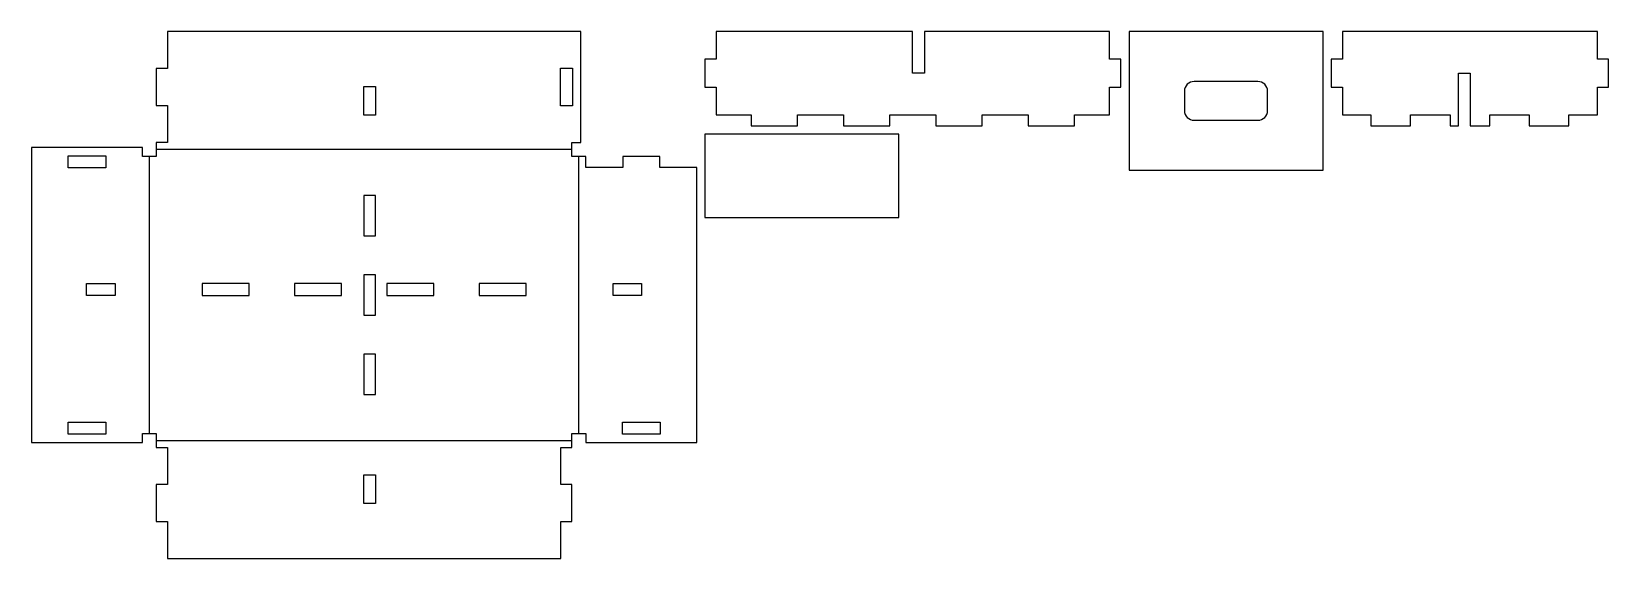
# Model space of a CAD drawing. Header units: millimetres. Extents: x 5 to 574, y 205 to 395.
import ezdxf

# ---------------------------------------------------------------- set-up
doc = ezdxf.new("R2010")
doc.units = ezdxf.units.MM
doc.layers.add('CUT', color=1, linetype='CONTINUOUS')
doc.layers.add('SCORE', color=5, linetype='CONTINUOUS')

msp = doc.modelspace()

# ---------------------------------------------------------------- linework, layer by layer
at = {"layer": 'CUT'}
for points in [[(5, 246.85), (45, 246.85), (45, 250), (50, 250), (50, 245), (54, 245), (54, 231.6667), (50, 231.6667), (50, 218.3333), (54, 218.3333), (54, 205), (196, 205), (196, 218.3333), (200, 218.3333), (200, 231.6667), (196, 231.6667), (196, 245), (200, 245), (200, 250), (205, 250), (205, 246.85), (245, 246.85), (245, 346), (231.6667, 346), (231.6667, 350), (218.3333, 350), (218.3333, 346), (205, 346), (205, 350), (200, 350), (200, 355), (203.15, 355), (203.15, 395), (54, 395), (54, 381.6667), (50, 381.6667), (50, 368.3333), (54, 368.3333), (54, 355), (50, 355), (50, 350), (45, 350), (45, 353.15), (5, 353.15)], [(252, 365), (264.6667, 365), (264.6667, 361), (281.3333, 361), (281.3333, 365), (298, 365), (298, 361), (314.6667, 361), (314.6667, 365), (331.3333, 365), (331.3333, 361), (348, 361), (348, 365), (364.6667, 365), (364.6667, 361), (381.3333, 361), (381.3333, 365), (394, 365), (394, 375), (398, 375), (398, 385), (394, 385), (394, 395), (327.15, 395), (327.15, 380), (322.85, 380), (322.85, 395), (252, 395), (252, 385), (248, 385), (248, 375), (252, 375)], [(401, 345), (471, 345), (471, 395), (401, 395)], [(478, 365), (488.2857, 365), (488.2857, 361), (502.5714, 361), (502.5714, 365), (516.8571, 365), (516.8571, 361), (519.85, 361), (519.85, 380), (524.15, 380), (524.15, 361), (531.1429, 361), (531.1429, 365), (545.4286, 365), (545.4286, 361), (559.7143, 361), (559.7143, 365), (570, 365), (570, 375), (574, 375), (574, 385), (570, 385), (570, 395), (478, 395), (478, 385), (474, 385), (474, 375), (478, 375)], [(200.15, 368.1833), (195.85, 368.1833), (195.85, 381.8167), (200.15, 381.8167)], [(129.15, 364.85), (124.85, 364.85), (124.85, 375.15), (129.15, 375.15)], [(248, 328), (318, 328), (318, 358), (248, 358)], [(31.8167, 350.15), (31.8167, 345.85), (18.1833, 345.85), (18.1833, 350.15)], [(124.85, 321.2786), (129.15, 321.2786), (129.15, 335.8643), (124.85, 335.8643)], [(124.85, 292.7071), (129.15, 292.7071), (129.15, 307.2929), (124.85, 307.2929)], [(35.15, 304.15), (35.15, 299.85), (24.85, 299.85), (24.85, 304.15)], [(66.5167, 299.85), (83.4833, 299.85), (83.4833, 304.15), (66.5167, 304.15)], [(99.85, 299.85), (116.8167, 299.85), (116.8167, 304.15), (99.85, 304.15)], [(133.1833, 299.85), (150.15, 299.85), (150.15, 304.15), (133.1833, 304.15)], [(166.5167, 299.85), (183.4833, 299.85), (183.4833, 304.15), (166.5167, 304.15)], [(214.85, 299.85), (214.85, 304.15), (225.15, 304.15), (225.15, 299.85)], [(124.85, 264.1357), (129.15, 264.1357), (129.15, 278.7214), (124.85, 278.7214)], [(31.8167, 254.15), (31.8167, 249.85), (18.1833, 249.85), (18.1833, 254.15)], [(218.1833, 249.85), (218.1833, 254.15), (231.8167, 254.15), (231.8167, 249.85)], [(124.85, 235.15), (129.15, 235.15), (129.15, 224.85), (124.85, 224.85)]]:
    msp.add_lwpolyline(points, close=True, dxfattribs=at)
msp.add_lwpolyline([(424.5, 363), (447.5, 363, 0.4142), (451, 366.5), (451, 373.5, 0.4142), (447.5, 377), (424.5, 377, 0.4142), (421, 373.5), (421, 366.5, 0.4142)], format="xyb", close=True, dxfattribs=at)
at = {"layer": 'SCORE'}
for p, q in [((47.5, 350), (47.5, 250)), ((200, 352.5), (50, 352.5)), ((202.5, 250), (202.5, 350)), ((50, 247.5), (200, 247.5))]:
    msp.add_line(p, q, dxfattribs=at)

doc.saveas('drawing.dxf')
